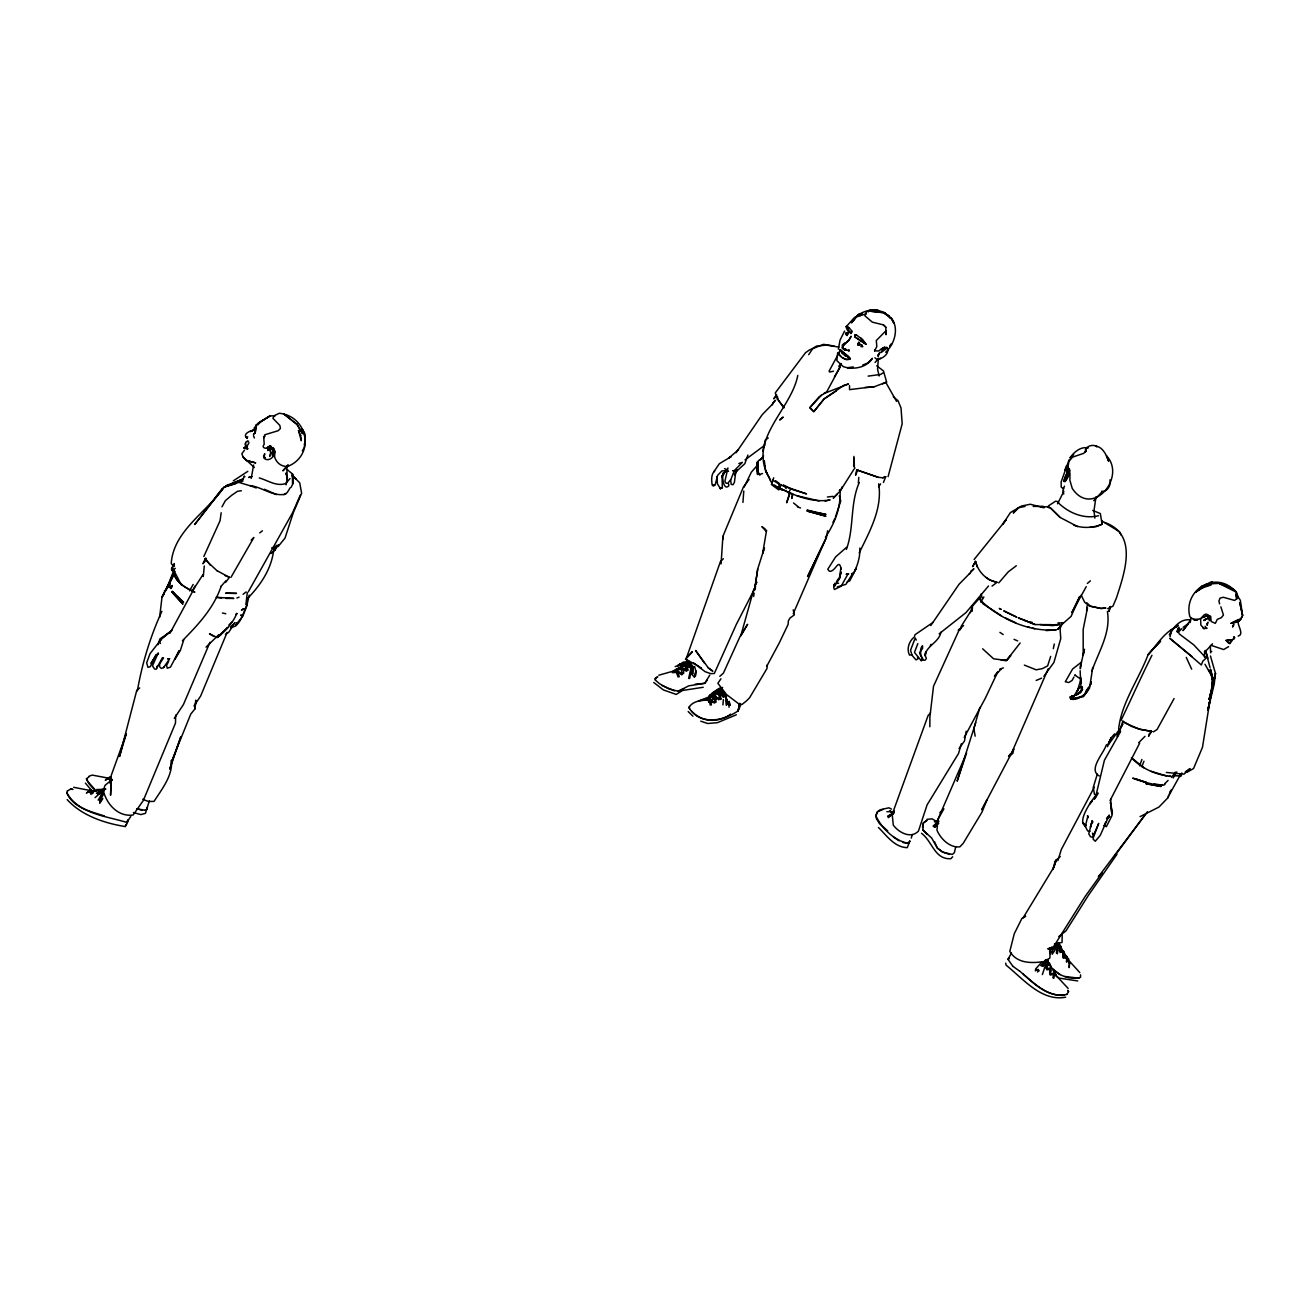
<?xml version="1.0" encoding="UTF-8"?>
<svg xmlns="http://www.w3.org/2000/svg" width="1308" height="1308" viewBox="0 0 1308 1308"><rect width="100%" height="100%" fill="white"/><g stroke="black" fill="none" stroke-linecap="round" stroke-linejoin="round"><path stroke-width="1.5" d="M930.462 712.86L928.091 715.574L894.181 808.785L892.269 815.064L893.299 825.152C898.727 832.46 910.711 839.18 918.429 831.136L927.094 804.894L958.584 753.392L961.282 743.86M1118.651 728.801C1121.577 702.363 1138.859 679.277 1148.097 654.654C1156.926 644.942 1164.529 631.862 1176.889 626.548M757.185 462.018L757.594 471.518L759.866 475.245M929.857 726.758L929.89 717.111L933.503 686.308L959.729 628.69M1102.055 521.074L1102.055 524.214C1093.455 528.023 1082.779 528.497 1073.884 525.227M1210.521 669.434L1213.742 681.762L1209.148 699.388C1211.306 689.872 1215.05 678.558 1208.559 669.794M1092.736 510.431L1100.355 513.57L1102.072 524.23L1096.251 526.634L1090.381 526.944M1204.521 656.976L1204.586 651.057M111.164 780.892L110.575 795.215L111.213 775.497L126.32 733.641L119.551 756.482L136.817 690.183L139.727 687.943M1212.156 685.474L1212.205 682.269M972.22 611.228L972.367 606.16L980.215 597.445L980.444 600.258C1000.031 618.946 1028.726 632.156 1056.308 629.818L1046.236 630.603M1062.21 933.421L1062.047 942.447L1054.395 944.049M766.602 530.149L762.662 553.366L764.493 548.101M175.681 715.067L175.501 723.062L143.291 800.545L133.154 814.998C118.096 817.173 106.471 804.077 103.299 790.473L105 785.405L111.785 779.781L110.215 783.427L111.638 779.045M203.28 576.55L204.293 565.988M975.719 722.588L957.129 781.187L966.596 753.016L937.836 819.642L936.969 830.204C940.566 838.804 949.951 848.14 959.909 846.816L963.228 843.3L982.128 811.892L986.739 800.283L981.768 809.816L1013.831 748.863L1012.833 753.457L1008.566 756.498L1010.675 753.441M757.773 465.223L757.561 474.526L756.547 467.79L757.446 462.133M1051.518 947.237L1050.128 948.856L1049.899 957.996L1044.945 961.396C1032.404 963.391 1017.264 963.98 1009.792 951.406L1014.272 933.749L1021.859 918.527L1025.668 916.172L1023.134 917.807L1053.921 867.09L1056.341 859.879L1060.248 856.577M972.269 609.528L972.367 606.16M836.433 581.782L838.166 578.97M1054.935 973.021L1053.757 978.368L1052.891 977.746L1053.986 972.776M1051.812 951.881L1051.779 952.698L1053.529 948.316M1080.146 670.726L1081.013 688.237L1082.468 689.48L1080.065 692.406C1058.597 702.772 1087.798 699.273 1088.142 688.155M917.824 643.618L914.455 652.447L921.143 660.54L922.908 659.559L921.682 657.041M170.024 582.943L170.089 586.622M247.179 441.041L248.569 441.336L245.822 442.104L245.266 444.834L247.653 448.808L246.672 446.796L247.653 448.808L244.007 447.892L246.035 446.486M245.332 443.445L246.525 447.271L248.994 442.725M1065.955 476.537L1067.622 473.169C1065.252 474.117 1062.309 485.039 1065.66 480.298L1067.05 478.221M1063.96 481.557L1064.042 479.922M1090.692 684.411L1090.823 681.811L1090.692 684.411L1086.196 690.967M722.703 539.566L722.915 536.345L743.418 487.001L749.092 479.464M287.237 479.12L286.844 466.776M721.068 563.928L722.915 536.345M878.387 358.163L877.57 369.232L879.14 375.985M742.928 502.419L743.778 491.04M858.359 483.077L858.784 477.371M1067.59 469.261L1068.93 461.462L1072.527 457.13L1083.727 453.336L1086.31 450.639L1085.395 452.061C1084.626 446.142 1093.047 443.706 1097.15 446.666L1095.564 446.175C1102.66 446.6 1106.552 455.266 1108.612 461.184L1106.454 455.789C1126.793 476.864 1092.343 518.54 1072.266 488.473L1069.879 480.265L1069.977 473.888L1068.293 467.381M149.374 800.774L145.45 813.347L140.872 814.606L133.4 812.53M1209.835 618.978L1209.377 620.744L1210.194 617.654L1207.17 614.351L1204.423 614.613L1200.613 618.537L1200.842 625.028L1203.965 628.559L1207.055 628.151M1086.621 610.689L1087.013 605.833M195.759 700.156L194.843 709.05L190.772 714.07L173.196 757.463L169.746 769.186L180.717 737.025M722.915 704.898L723.373 699.551M1073.721 696.461L1079.623 686.765M727.951 467.953L724.91 481.246L726.005 483.192L727.657 483.404L730.763 479.693L734.475 470.422L742.388 462.378L738.824 463.522M757.365 467.675L758.427 460.661L762.695 457.882M1210.636 652.856L1210.325 645.989M169.484 659.069L167.588 658.807L169.615 658.741L163.631 667.571L161.325 668.421L159.527 666.639L159.723 663.777L163.598 657.81M304.47 444.884L304.993 440.322L304.339 447.516L302.361 450.769M159.625 617.311L162.012 597.102L173.931 574.637M245.855 604.705L247.294 592.769M1092.703 667.538L1089.564 688.139L1083.465 696.657L1070.696 698.766L1070.189 696.935L1074.473 695.496M194.843 709.05L196.053 700.941M762.809 451.244L765.311 440.011L768.221 437.967M692.373 670.775L691.899 674.339L694.417 677.315L695.84 671.102L694.613 666.491M747.914 455.053L744.824 463.702L736.633 471.223L732.823 470.766M221.166 512.752L220.071 520.698L203.819 556.505M1095.99 496.778L1093.962 510.905L1094.878 518.115M757.61 465.975L758.084 462.558M693.027 673.833L693.322 667.685L691.85 664.954L688.531 663.745M753.653 596.497L754.144 593.113M1190.247 622.494L1190.82 618.455M754.536 590.431L757.692 569.094L764.362 547.905M754.667 589.548L757.692 569.094M1070.058 470.095L1068.047 477.142L1065.088 481.638L1065.317 479.578M692.226 667.914L690.215 664.971L691.899 667.587L689.659 678.46L688.662 678.378L690.984 667.881M1056.374 953.058L1057.338 946.73L1058.908 944.719M708.593 697.475L710.375 697.507L711.372 704.914L710.179 704.947L708.707 697.099L709.917 697.802L708.593 697.475L722.588 687.485M1035.364 970.928L1035.674 968.917L1041.887 961.969M1060.968 950.18L1061.883 949.543L1064.156 952.469L1063.126 956.835L1062.537 950.507L1063.191 951.259L1061.671 950.965M1234.736 637.715L1233.771 636.718C1237.891 641.165 1219.416 640.626 1229.798 640.201M286.092 484.81L287.417 477.191M753.997 588.665L740.688 636.178M858.669 344.707L858.686 343.154L858.702 344.707M966.203 731.188L964.503 740.966L959.058 748.568M827.621 530.786L826.362 537.882L807.576 576.583L826.133 537.85L793.253 613.681M1049.572 951.897L1050.128 948.856M1036.655 969.98L1036.754 969.244M251.201 478.434L253.654 464.994M137.373 690.837C142.082 663.565 150.387 636.293 161.881 611.327M922.5 827.424L923.35 822.994L926.816 820.492L923.35 822.994L922.908 830.04L931.639 837.97L937.345 848.091L942.627 852.113L952.388 854.451L954.399 852.571L955.641 847.143M67.362 790.98L66.937 793.106C78.627 813.707 106.422 816.208 126.876 822.405L127.743 819.903M792.55 494.669L791.831 498.446L792.599 494.751M849.088 349.726L848.254 350.348L849.284 350.985L842.548 348.402L842.27 344.985L844.428 343.268M1140.069 816.633L1158.986 807.036L1168.126 797.553L1168.534 795.493M255.943 424.953L255.191 433.21L254.406 427.847L255.779 426.719L254.373 427.814L255.142 433.144L256.646 424.299M1087.504 607.713L1083.171 629.442L1083.204 655.144L1084.463 649.275L1080.473 666.328M1095.368 797.913L1104.41 760.226L1120.613 731.466M837.692 352.637L836.809 360.616L843.251 366.616C853.421 370.066 866.452 367.826 872.452 358.294L867.825 362.97L862.691 365.112M1053.316 648.654L1054.313 643.994M1047.021 959.892L1046.923 959.516M708.969 697.736L712.337 695.676L705.601 700.074L698.439 700.974L712.337 695.676C705.47 701.922 694.058 698.783 688.842 707.546C700.074 725.826 722.964 721.133 738.055 710.914L739.674 703.541M878.306 477.338L856.707 469.883L855.53 475.245L857.754 469.981M1049.833 951.456L1050.618 947.973M1110.132 606.634L1109.02 611.408L1110.312 606.536M738.055 710.914L739.837 703.361M1067.819 473.12L1067.655 474.902M1170.431 791.062L1168.126 797.553M273.797 549.229C271.704 568.882 260.488 585.265 247.032 599.031M690.362 673.767L691.981 667.407L690.264 665.363M163.631 667.571L163.892 666.573M253.785 434.321L253.67 433.553M851.557 322.863L855.056 318.236L852.718 321M888.099 476.619L902.177 423.825L901.032 407.998L897.958 400.64L893.299 396.815M960.252 629.867L961.2 626.319L970.601 611.506M720.087 690.461L718.223 690.134L712.386 693.224L718.517 689.185L720.757 689.659L722.539 692.799M877.881 355.187L878.093 356.332L879.859 352.343L877.848 355.563M938.13 821.898L936.495 822.552L937.983 821.179M174.029 573.198L174.651 570.926L174.013 573.215M171.43 569.193L171.888 567.558M979.872 707.415L973.855 728.589L975.163 736.175M1067.606 474.82L1068.374 472.155M859.258 482.521C849.857 503.923 854.304 527.86 846.39 549.393M1107.385 817.353L1109.887 816.568L1106.584 818.775L1109.331 815.08L1100.208 835.452L1095.237 841.257L1093.096 839.131L1093.341 837.529L1098.704 823.402L1093.341 835.649L1092.294 837.12L1090.512 836.793L1088.763 833.834L1092.278 820.639L1090.381 827.212L1092.327 821.375L1092.85 822.192L1092.164 821.408M1242.126 616.608L1240.736 619.06L1242.6 615.561L1239.804 602.677L1242.6 615.561L1240.327 600.258L1237.384 595.892M158.137 644.681L159.805 639.04L169.533 632.336L161.669 638.729L150.028 653.673L146.643 662.862L147.968 667.342L150.257 666.704L155.865 655.194M263.922 456.394L264.723 453.712L263.873 457.964C268.32 462.983 276.102 456.018 274.533 450.312L273.323 447.81M1050.667 656.42L1047.643 665.87L1042.345 668.633L1036.181 669.827L1024.36 665.102M171.642 570.452L173.326 564.876M911.251 838.068L912.314 834.602M1051.289 970.683L1050.062 973.61C1048.182 971.779 1052.499 967.609 1049.833 964.977L1049.081 965.402L1049.392 963.571L1049.588 964.666L1048.035 963.849L1043.751 964.715L1043.424 963.653L1049.31 962.982L1051.55 967.92M789.509 493.459L786.664 502.779L789.983 493.427M1097.314 774.156L1093.21 787.498L1094.502 794.414M1114.547 733.902L1111.146 737.892L1107.484 746.623M1057.878 860.664L1061.328 849.464L1094.355 787.105M1111.146 737.892L1108.416 743.631L1111.13 737.925M1069.061 459.827L1061.131 481.965L1061.213 487.132L1063.551 488.734M1068.015 470.684L1065.562 478.45L1066.707 478.238M914.308 636.963L915.028 634.707L933.34 622.167M1149.585 733.118L1148.555 736.29L1151.629 731.466L1150.778 730.649M1068.211 475.36L1069.241 472.188M1120.972 720.528C1131.306 698.946 1141.328 676.367 1151.956 655.275M1067.475 467.724L1068.145 471.779M111.621 779.225L112.177 780.304M1171.052 790.048L1169.695 794.087L1179.914 775.66M838.379 349.171L840.047 340.113L844.592 331.087M1064.45 486.151L1062.864 490.745L1063.764 494.015M1082.092 687.338L1080.604 691.703L1076.255 695.071L1081.078 691.278L1075.797 695.055M773.731 477.796L771.409 484.5L778.522 489.764M276.004 546.548L274.68 550.341L278.506 544.782M242.748 480.118L244.204 475.998L244.923 476.799M180.766 737.025L171.446 763.038L171.381 760.242M1139.579 765.834L1141.9 759.474M779.159 489.699L781.023 484.663M843.889 345.198L844.363 343.89M173.948 569.928L166.149 590.399M1091.788 671.38C1098.426 651.793 1111.081 632.99 1107.385 611.392M98.165 800.153L103.921 790.457M1066.56 465.599L1064.81 470.144M103.577 793.809L99.8 801.869L100.52 801.363M93.195 792.877L91.985 793.482L94.062 791.029M1141.851 766.701L1143.96 761.207M835.403 517.2L840.75 500.899L839.278 495.846M1057.338 953.81L1058.957 943.33M257.823 424.659L260.521 421.961M168.716 661.047L166.508 665.641L167.326 668.241L170.449 667.145L179.229 650.632L174.831 659.346L180.373 650.419L183.741 639.874M276.609 545.387L274.68 550.341L277.1 545.387M1117.359 734.573L1117.359 736.715L1117.98 732.905L1120.089 731.515L1119.092 732.055M883.44 482.472L885.729 476.668L882.786 477.78L878.289 477.322L856.74 469.899M909.828 841.158L907.245 847.666C894.378 847.273 886.71 835.599 878.436 827.474M1066.87 476.553L1065.186 480.559L1067.737 468.902M257.79 424.708L259.311 422.598M1104.77 824.4L1105.685 822.078M797.782 375.429C791.438 408.766 750.105 437.297 767.077 473.529M740.769 704.865L738.039 710.947M840.864 490.059L842.189 486.821M723.079 472.956C721.771 476.782 723.586 491.236 728.801 485.873L728.687 484.025M227.134 632.353L200.631 696.069L193.96 706.009M839.425 367.221L840.979 363.526M1170.578 633.219C1174.044 626.287 1180.879 619.011 1189.332 619.779M1042.345 974.591L1046.792 961.151L1045.484 959.647M892.269 815.064L894.051 810.862M1048.313 668.584L1012.163 751.708M173.277 574.212L162.012 597.102L164.089 594.094M103.005 793.956L99.506 799.989M300.349 495.013L292.73 512.458L248.275 591.903M1176.889 631.65L1178.851 627.121L1177.527 630.309L1179.391 634.037L1193.763 644.86L1206.123 658.087L1202.804 661.21L1201.333 664.987L1192.242 657.123M290.196 487.737L287.22 492.56L283.967 494.702M771.965 405.071L773.355 402.553M1060.134 628.314L1062.619 622.624M729.014 707.252L729.275 701.546M1079.803 596.595L1071.121 616.346L1060.036 626.156M209.999 642.244L183.414 704.571L174.291 718.419M221.232 586C213.956 607.844 198.276 624.652 182.433 640.675M788.528 493.427L790.67 488.718M217.063 570.762L206.173 560.625L205.34 558.451L206.402 558.5L205.34 558.532L202.953 563.732L205.143 561.263M938.31 821.686L937.002 824.531L938.833 821.097M834.635 518.884L832.983 522.35M1096.447 794.561L1094.322 799.155C1109.331 778.047 1074.375 817.974 1084.594 825.479L1086.294 825.217M838.902 353.34L840.145 349.645L844.085 353.144C857.1 361.155 843.807 361.744 838.968 354.419L840.128 349.612L850.347 358.735L846.194 359.569L842.663 357.787M1110.051 800.545L1139.677 743.14M1043.179 966.481L1045.092 961.02M1120.089 729.733L1122.656 724.24M859.176 553.022C869.624 531.391 882.589 508.779 878.698 483.813M969.228 574.032L973.871 568.833M1079.541 596.562L1071.824 612.635L1086.261 586.638M101.092 795.755L104.084 790.032L99.245 794.185M744.056 487.23L751.348 472.155L757.446 465.174M171.61 578.741L169.255 583.548L169.092 587.406L169.255 583.548L173.408 575.324M102.841 798.599L99.702 803.374M755.681 586.752L736.339 624.357L714.332 673.473L710.685 673.669L705.159 671.691L699.518 667.44M940.942 632.222C939.013 642.49 926.08 645.939 925.018 655.619L925.819 651.597L925.345 655.995L926.391 658.398C923.088 665.723 917.66 650.092 922.516 645.76L922.598 647.493M1079.558 686.978L1077.154 691.736L1080.67 679.996L1080.931 682.514L1080.506 677.609L1081.144 679.424L1074.718 674.961L1075.454 675.32M709.737 675.19L704.734 683.299L688.76 685.833L678.198 691.229L668.699 688.858L659.379 683.626L655.357 680.078L655.308 678.427L657.81 676.726L655.292 678.411L655.373 680.046M1057.518 503.793L1063.878 491.334M834.422 376.917L840.325 366.583L826.787 391.746L818.955 396.978L809.848 407.638L813.87 411.611L824.073 398.94L836.368 390.847M842.663 347.568L843.333 346.277M291.03 487.41L292.747 484.107L292.502 473.986L287.319 469.703M964.225 737.467L985.464 697.949L997.791 671.822L994.44 676.105M1087.128 689.741L1084.087 694.957M67.182 799.613C81.521 815.554 104.64 823.288 125.225 826.542L126.598 824.04M125.225 826.542L127.922 821.62M1174.077 698.554L1157.09 729.504L1153.394 731.859M221.984 506.801L225.368 500.67L231.663 495.307L237.533 491.285L241.391 490.762M992.02 586.115L997.039 582.322C986.428 580.523 978.041 571.58 975.49 561.345L972.58 566.642L975.555 561.802M130.784 816.372L126.876 822.405M1073.982 677.004L1072.07 680.454L1068.783 682.514L1065.301 681.795L1072.576 669.026L1081.536 662.061M1181.059 773.535L1179.652 776.069L1180.503 776.543L1181.549 775.186L1179.652 776.069L1181.909 772.995M689.414 706.533L689.496 708.887M937.836 819.642L943.902 808.851L939.847 812.66M1233.657 624.537L1232.577 626.81L1233.526 625.714M1046.89 960.612L1041.855 966.171M683.577 663.091C671.625 667.865 686.487 659.821 691.213 663.974L689.071 663.712M1231.662 639.645L1229.684 643.585L1226.332 640.675L1230.893 640.413M189.546 590.84L193.159 584.48M853.437 573.329C857.607 566.004 860.304 556.194 859.846 548.068M230.944 577.4L253.866 537.49L251.234 540.122M1102.333 872.616L1085.329 896.209L1053.529 946.796L1047.806 949.003L1050.275 947.826M741.685 634.478L747.604 624.308L740.132 636.326L723.389 673.179L719.809 676.301M825.413 537.245C834.717 523.413 841.24 506.997 839.981 490.075M192.014 591.298L195.186 585.902M169.942 633.285L195.235 586.622L202.903 574.702M755.059 585.543L756.956 582.338M980.804 602.154L983.878 596.939M1122.82 721.166L1120.793 727.297L1122.804 724.011M1173.211 777.917L1176.775 771.916M736.028 452.83L762.188 414.701L773.044 403.6M930.282 645.694L931.083 644.337M1020.142 642.996L1006.441 660.475L993.606 658.807L982.635 648.801M1122.82 721.117L1131.469 726.398L1139.415 729.177L1151.629 731.466L1150.729 730.681M1169.287 634.805L1171.379 631.306L1170.006 636.947M868.201 311.893L869.003 310.568L872.322 309.783L877.325 310.012L885.156 312.857M837.709 355.253L829.092 371.129L829.632 371.995L833.507 371.227M1211.993 679.62L1211.748 676.04L1204.995 664.301M1231.22 641.868L1231.907 640.756M225.941 580.736L220.676 586.818M839.278 492.429L854.108 469.016M866.256 313.806L854.582 317.419L846.276 326.64L850.903 333.54L851.704 330.908C841.911 318.694 847.715 335.584 851.917 332.265L851.704 330.924M878.584 487.05L880.595 483.895M1059.039 945.177L1058.662 943.738L1059.267 944.719M1233.722 624.554L1232.757 626.777M156.061 654.916L151.009 663.385L157.434 653.722L158.431 654.147L158.235 652.921L152.464 665.886L154.573 668.977L156.126 669.271L157.238 667.963L157.189 666.181L157.156 667.342L162.503 657.597M930.756 625.567L959.026 584.284L969.719 573.411M232.922 625.927L228.687 632.336L225.385 634.364M808.687 354.697L812.987 348.173L816.535 346.097L826.313 345.099L838.804 347.078M1082.517 689.594L1080.277 692.897L1075.568 695.137M720.953 678.787L717.863 683.283L726.529 694.548L738.856 703.9L742.061 704.44L746.361 700.99L749.598 697.769L767.011 668.47L767.126 665.069L766.701 666.344L779.388 642.702L788.135 624.374L788.332 620.94L789.95 618.095L794.348 614.874L793.204 609.855M776.576 394.754L773.747 398.826L775.742 396.586M845.655 348.631L844.33 349.694L842.205 347.601L844.69 349.808M1171.576 777.426L1175.271 772.08M972.335 605.833L970.422 612.684M854.794 570.435L856.429 568.097L849.759 580.883L847.192 581.864M1116.95 854.32L1088.272 895.522L1065.971 930.904L1058.695 936.61M96.138 790.98L86.737 780.222L86.475 778.718L88.96 776.903M230.6 627.644L234.851 622.821L230.6 627.644C241.228 626.287 242.716 612.226 247.245 604.721L247.326 599.293M1190.623 619.959L1182.955 630.62L1188.629 623.376L1183.151 627.3M974.1 559.53L1006.244 519.652L1002.631 524.443L1010.43 512.54L1021.613 506L1030.279 504.25L1044.078 507.831M1043.882 676.318L1053.937 662.404L1060.739 638.631L1059.97 627.088M1108.612 744.399L1119.239 729.668M1054.297 948.758C1055.392 945.815 1059.872 941.384 1060.739 946.927L1057.06 947.728M1144.696 815.244L1098.377 876.834L1099.521 875.395M1058.107 945.243L1052.237 954.251M1209.181 699.339L1213.726 681.779L1210.456 669.271M1113.484 857.558L1147.427 811.745M913.409 637.715C908.782 641.983 906.526 649.406 909.534 655.144L911.758 654.654M244.514 450.148L241.849 453.729L243.059 456.999L254.341 467.512M225.565 582.436L229.44 577.335L225.107 575.634M222.066 488.816L194.679 524.541L224.093 487.083L242.945 481.082M1144.958 736.355L1138.712 742.731M774.99 400.444L772.701 403.404L775.464 400.411M1177.363 631.699L1179.669 628.772M707.121 680.291L704.718 683.332L695.235 684.215M837.333 494.113L833.261 498.168L838.608 492.544M885.663 352.244C896.438 342.614 900.901 321.081 885.254 314.084L888.001 315.424L884.273 312.645L870.638 311.239L883.341 312.743L885.827 314.296M173.326 566.282L171.234 563.454C173.343 530.901 206.958 512.082 224.093 487.099L235.636 483.666M1011.427 953.058L1007.977 959.353L1012.964 966.399M214.97 498.086L223.063 488.178M988.521 585.984L965.958 612.618L939.177 633.808M875.101 362.479L877.652 359.373M994.816 675.876L1001.307 668.862M287.842 464.961L282.904 470.831L288.349 465.19M760.128 460.04L763.627 455.903M290.016 478.532L285.847 483.469C276.56 486.87 267.895 480.347 259.262 477.943M275.138 549.834L271.034 553.562M246.133 591.935L243.124 594.273M1092.294 800.97L1089.597 803.995L1092.442 800.774M952.682 856.756L950.9 858.702C934.517 859.781 932.31 841.142 921.502 833.294M102.073 789.476L101.092 789.64L101.534 791.585C101.419 786.631 100.83 795.346 103.169 793.515C101.795 786.876 101.517 791.422 97.152 790.065M1205.649 651.221L1212.5 643.798M1045.403 960.677L1040.759 965.647M1093.733 500.702L1101.581 492.331M938.506 821.8L937.607 822.274L938.228 821.211M853.699 319.593C859.013 312.138 868.561 309.538 877.325 310.012L869.003 310.568L866.452 311.794L864.915 315.817L872.338 322.16L883.374 324.858L885.843 327.229L885.957 334.701L886.072 330.662L876.295 340.521L876.818 346.522L874.676 350.74L878.469 351.018L884.715 347.061M108.956 777.769L110.068 780.827L111.278 780.467L110.69 777.41C109.136 776.412 107.191 779.454 109.643 778.701M1228.604 646.643L1223.65 649.553L1210.93 645.269M1164.839 783.688L1168.077 780.402M268.843 448.431L267.878 450.541L268.647 447.647L271.541 446.862M935.89 825.773L937.019 824.645L934.73 826.035C932.849 829.109 938.245 824.743 934.337 826.983L938.719 823.337M253.801 433.766L253.441 434.714M998.723 582.91L1008.288 571.841L1016.316 565.759M1177.952 632.483L1181.843 628.608M67.329 791.013L70.599 789.084L72.725 789.345M206.026 647.149L218.877 634.642M228.884 624.913L231.745 622.134M236.339 624.112L242.765 616.313L246.542 606.667L249.174 595.156M1013.487 512.671L1018.638 507.668L1025.063 506.441M1066.87 994.407L1068.554 991.628L1067.769 990.287L1068.571 991.595M880.856 349.367L883.57 347.601M838.755 366.289L841.371 363.804M172.509 570.86L175.288 568.293M98.002 792.468L102.253 789.116L105.588 789.345M846.505 547.349L835.616 556.914L827.768 569.258L829.468 571.334C835.763 571.858 838.82 557.126 841.224 569.34L840.864 568.048L839.262 579.003L841.044 572.217L839.262 579.003L833.687 587.357L834.439 589.483L841.191 586.197L848.107 573.771L846.374 574.212L848.745 573.983L846.325 574.212M723.389 558.761L720.479 561.443L686.34 658.316L692.324 651.711L685.49 659.101L695.169 664.366M89.712 789.689L89.843 790.621M278.113 546.581L285.013 538.095L293.352 512.572L301.625 493.296L299.728 482.865L292.534 475.425M104.084 789.656L95.059 797.635M963.587 625.518L958.241 630.26L961.445 628.004M1229.7 643.52L1230.517 642.8M859.945 315.735L862.283 313.724M1087.34 583.482L1090.398 580.834M936.577 822.994L933.127 826.198L936.92 823.729M738.48 449.707L728.834 458.029L731.058 456.688L719.351 463.686L713.857 471.812L714.675 470.962C710.898 474.215 711.519 480.592 712.19 485.055L713.808 485.628L715.263 484.516L717.601 475.393L721.885 470.896L724.583 470.798M846.276 326.64L848.974 327.867M888.23 817.663L892.694 814.197M172.051 630.113L161.669 638.729L159.69 641.95L160.426 643.503M102.564 789.738L97.61 793.449M679.555 665.004L680.798 664.219M247.833 471.321L233.314 480.854M259.72 532.896L262.401 530.803M678.607 669.075L688.106 661.668M970.765 571.22L973.643 569.013M892.448 813.756L889.048 816.421L889.914 816.241M1052.221 952.469L1053.349 951.635M821.473 395.114L809.832 407.704L813.805 411.66L824.089 398.924L844.036 385.239L848.5 383.996L823.778 393.577M679.13 665.02L680.242 664.186M745.004 459.909L765.049 445.014M1240.393 618.831L1231.041 623.295L1238.3 621.709L1240.573 619.305L1238.3 621.709L1231.106 623.311L1237.793 620.041M678.672 669.206L685.098 664.529L672.426 671.364L658.807 675.206M243.958 447.941L245.43 446.911M1072.462 695.676C1065.824 701.251 1078.413 699.698 1080.768 696.673M1185.195 772.031L1190.051 768.581L1184.018 774.173L1166.327 772.439M209.542 633.857L217.014 637.519L220.774 634.936M683.61 688.776L678.198 691.229M1232.349 639.792L1234.425 638.32M889.505 815.227L887.658 816.454L894.247 812.121M1171.003 630.194L1178.394 625.273M1048.329 505.967L1055.589 501.193L1058.319 501.7L1058.793 503.237C1069.11 513.177 1084.201 519.309 1098.524 515.761M882.949 372.927L880.644 374.448L868.12 376.115M675.157 666.688L682.482 663.467L688.204 663.221M1037.375 971.958L1039.222 970.749M712.386 693.224L709.083 695.823L718.206 689.806L720.888 691.049M258.771 423.171L269.971 415.96L275.383 415.731M1037.26 970.258L1038.552 969.441M714.659 692.292L716.947 690.886M258.003 423.203L269.971 415.96L260.178 421.863M1060.069 974.689L1052.482 968.787C1059.251 975.866 1071.138 980.313 1080.539 977.338L1080.572 974.836M1057.681 943.46C1060.15 943.084 1047.904 948.725 1050.569 954.023M1187.075 772.227L1193.534 768.532L1202.477 747.326L1210.407 697.753L1207.954 710.031L1214.216 684.133L1215.475 673.457L1210.456 655.978M1056.929 946.845L1060.608 946.076L1061.834 949.068L1061.18 949.706L1060.428 946.256L1060.951 949.739M142.409 810.322L136.686 808.736L145.057 810.306L146.856 809.374L146.807 807.543M890.143 815.064L894.231 812.889M145.057 810.306L146.856 809.358M91.527 790.179L86.41 793.024L91.07 789.656M851.622 573.754L852.963 573.117L845.933 584.333L837.284 586.883M712.124 693.42L717.749 690.738L720.659 692.292M164.367 590.905L165.298 590.464M253.67 430.005L250.368 431.558L253.441 430.234C250.384 430.577 242.013 434.174 246.885 438.049M1107.713 608.629L1112.912 606.209L1116.411 598.018C1124.242 573.558 1138.761 534.253 1104.606 522.464M1107.516 744.448L1106.257 745.02C1103.805 753.277 1087.782 769.66 1099.227 775.922M730.649 714.119C718.713 723.21 701.644 722.359 691.491 711.012M873.973 386.825L864.801 387.593L873.989 386.857L885.81 382.394L896.585 401.425M1151.661 731.385L1139.448 729.177L1123.899 722.474M1073.705 454.628L1069.911 457.931C1074.064 452.077 1080.572 446.273 1088.305 447.908M231.957 626.663L232.938 626.221M882.557 383.833L885.778 382.394M682.58 663.745L677.691 665.919L681.909 664.153L689.692 664.84M1065.644 997.203C1041.642 1001.879 1022.758 978.482 1006.065 965.14L1005.721 963.146M1036.198 680.438L1041.642 678.149M736.355 714.789L717.389 722.686L707.595 723.504L700.761 721.166M1066.887 994.374C1047.953 998.952 1032.928 982.046 1019.75 971.174M882.786 477.812L885.729 476.668M89.14 776.135L92.263 775.104L110.052 778.44M236.879 597.985L239.07 597.167M285.749 494.064C273.323 497.204 262.123 486.919 249.942 485.579L256.221 487.966M999.59 669.206L1003.4 667.898M759.948 474.379L762.515 473.529M1200.711 618.7L1194.22 619.91L1189.937 616.885C1182.514 589.973 1216.587 569.242 1235.651 591.821L1219.007 583.499C1225.727 585.919 1239.412 588.42 1237.45 598.214L1234.605 600.437L1223.34 597.265L1220.037 598.116L1218.925 600.993L1219.628 603.92M104.542 789.198L105.703 788.855M1164.97 784.211C1161.7 790.163 1108.023 769.578 1146.397 782.38M247.114 448.677L244.367 448.268M1090.038 831.299L1087.635 830.907L1085.28 826.427L1087.831 816.274L1088.37 817.614L1087.422 815.8L1088.125 816.699M846.44 334.227C848.516 335.764 846.587 331.235 846.407 334.227M217.079 637.47C225.368 631.421 232.922 622.984 236.83 613.403M825.184 501.16L830.106 499.869C813.151 503.171 795.493 495.846 780.304 488.456L793.073 494.375M846.995 335.469L848.091 333.197L846.031 332.984L846.995 335.486L848.091 333.197M858.8 342.336L857.688 344.609L859.928 344.805L858.767 342.32L857.705 344.625M1209.524 582.747L1212.467 582.027L1209.638 582.6M678.1 665.085L680.242 664.677M1238.136 636.113C1243.957 634.756 1238.513 626.597 1238.218 623.197M1071.644 696.118L1074.555 695.496M862.74 346.718L860.893 346.571M1173.014 776.282L1176.513 775.628M1056.259 975.212L1055.654 974.198M1177.151 775.971L1181.206 775.235M1160.605 784.964L1162.452 784.636M93.031 791.144L104.166 789.411M703.23 687.272L682.596 690.461L676.187 694.434L663.418 689.937L653.755 682.498M1210.619 651.597L1211.764 651.433M96.661 789.558L100.438 789.411L101.01 790.539M853.257 366.91L847.453 367.728L852.097 367.859M883.08 809.39L877.39 811.843L875.886 815.849L876.425 818.579L879.434 823.599L887.707 830.874M1077.678 980.918L1058.842 978.09L1055.67 975.719M864.343 387.789L849.562 389.637L849.513 385.664M827.392 497.007L833.049 496.353M856.25 334.799L855.007 334.93L854.958 336.99L865.978 344.249L862.74 339.769L856.25 334.799L855.007 334.897L854.991 336.99L866.01 344.266L860.664 337.856M1054.297 973.103L1049.735 973.953L1050.308 975.065L1052.499 974.542M683.005 663.467L691.196 665.118L693.453 666.933M1079.067 978.188L1064.745 976.471M926.98 819.298L932.195 818.89L938.032 822.34M110.264 777.606L107.158 778.276L105.31 780.255L109.431 777.949M838.608 583.204L834.815 583.466L834.569 586.229M1050.831 967.936L1046.351 968.688L1046.907 969.817L1050.962 969.195M937.476 821.457L934.452 821.718L937.476 820.884M108.94 777.475L110.69 777.41M1169.238 776.38L1171.036 776.314C1156.403 775.088 1141.557 768.679 1131.502 757.79M96.808 791.226L88.78 791.487L92.541 791.781M1057.91 622.951L1061.704 622.87M886.84 811.712L892.399 811.598M240.607 615.365L242.209 615.349L240.672 615.3M922.647 648.261L919.524 652.872L920.979 656.42M1033.206 506.409L1043.375 506.359M1064.499 995.339C1047.839 996.402 1034.841 984.515 1023.33 974.231M1023.821 620.156L1035.119 624.57L1051.256 624.668M727.51 471.158L725.253 471.109L722.049 476.079L721.82 477.24L725.875 470.422L722.049 476.079L722.343 487.557L720.365 488.62L717.389 483.731L717.095 476.684M1158.774 784.849L1160.948 784.898M1101.598 491.285C1107.402 492.315 1111.293 484.761 1109.952 479.873M1161.112 784.996L1154.081 783.852M1040.906 506.654L1048.885 506.899M225.826 598.41L233.854 598.41L216.212 597.298L221.592 598.018M884.159 347.487L887.38 347.683M1227.378 640.25L1228.833 640.348M719.138 691.736L718.19 690.722L720.267 693.126L720.741 699.339L719.662 699.322L718.223 691.065L719.187 691.18M1044.225 625.289L1059.856 624.439L1052.662 625.616L1040.203 624.57M861.759 345.753L861.907 344.74M70.567 789.1L72.692 789.394M733.052 470.618L735.979 471.027L737.401 469.817L734.458 474.869L735.685 472.515L734.409 482.374L733.052 484.679L731.188 484.385L730.583 479.774M834.046 345.999L823.566 344.347L809.456 349.923L805.45 352.784L775.301 392.858L777.426 399.61M1027.663 626.957L1029.658 627.3M816.421 512.671L825.986 514.42L807.069 510.153L816.601 512.752M90.154 790.506L73.673 787.302M685.605 659.15L688.776 661.129M1030.164 621.97L1032.143 622.346M229.44 577.335L217.046 570.713M819.151 500.899L797.03 495.781M1090.381 606.225L1101.009 608.465L1105.685 608.073L1101.009 608.465L1090.431 606.225L1086.801 602.792M222.409 613.011L225.777 613.73M1166.671 776.02L1151.236 771.311M949.412 854.418L942.643 852.048L937.345 848.091L934.435 841.698M246.394 460.449L255.551 462.852L246.394 460.449L243.059 456.999M902.994 842.532L908.504 843.382L909.828 841.077L908.553 843.317C894.688 841.126 881.608 828.177 875.886 815.849L877.374 811.892L880.022 809.816L888.884 807.804L891.484 809.096M1205.682 614.319L1210.652 616.248L1211.192 621.513L1215.328 623.36L1217.29 619.354L1221.296 617.719L1223.454 615.071L1220.855 606.798M239.478 482.57L249.615 485.644M997.088 582.354L989.715 579.984L986.052 577.433M1205.682 628.216L1206.483 628.478L1205.126 626.287M1032.47 628.02L1034.742 628.772M1027.336 621.284L1018.376 617.899L1035.119 624.57M104.297 815.963C90.628 811.418 73.281 807.821 66.953 793.073M724.534 468.689L727.346 469.637M1135.753 778.947L1146.282 782.56M797.373 506.883L800.512 507.978M674.634 690.869L662.24 685.605M1077.629 526.617L1060.069 517.412L1050.34 507.798L1048.297 507.341L1050.34 507.798L1060.069 517.412M142.752 799.237L148.311 801.477L154.033 801.412C161.849 789.1 172.852 775.84 171.462 760.406M858.179 345.23L859.896 344.822L859.405 342.598M1046.989 960.203L1048.525 962.623L1046.645 968.509L1045.877 967.822L1047.348 960.71M276.446 494.587L264.429 489.257M686.913 661.946L689.872 663.221L686.667 661.75L683.283 662.142L679.817 664.677M1014.043 639.334L1017.673 640.936M1069.454 468.738L1067.933 468.558L1066.985 470.03L1067.622 475.245M843.268 348.598L845.606 350.053M1015.711 622.788L1005.623 617.981M194.679 592.066C186.684 588.486 176.94 583.286 174.193 574.392M194.647 592.099C186.635 588.518 177.103 583.254 174.209 574.425M847.649 357.084L850.364 358.768L841.616 352.359L842.712 353.928M847.682 332.575L846.096 332.984L846.423 335.208M722.637 692.929L725.924 696.821L728.654 705.11M1004.004 610.983L1016.627 617.098L1004.004 610.983M844.249 355.302L846.276 356.332M1001.356 615.757L983.076 603.871L980.444 600.258L980.215 597.445M784.767 485.693L791.978 489.339L806.529 493.884L780.909 485.104L772.734 480.249M1059.316 945.259L1058.041 943.084M726.872 470.373L728.491 471.272M889.898 811.042L892.367 812.481M772.979 484.81L781.988 490.091M1102.088 521.058L1119.55 531.767L1121.103 535.103M209.591 633.84L213.972 636.44M844.085 349.367L845.622 350.282M889.881 811.074L892.334 812.53M714.168 692.782L712.484 692.848L719.792 688.008L722.31 690.64M797.945 506.539L793.515 502.991M1144.598 768.286L1131.518 757.757M999.901 632.369L1003.187 634.543M893.446 836.973L899.07 840.799M765.164 528.939L761.91 526.634L766.03 531.228M708.315 667.996L712.827 671.2L708.217 667.734L695.578 650.468L704.603 663.319M1012.981 966.367L1019.733 971.206M1228.833 643.291L1226.005 640.266M775.497 480.674L779.454 483.551L778.473 488.015L774.549 485.104M291.831 475.589L296.033 479.006M876.687 365.815L883.44 370.883L886.71 382.279M247.784 436.839L246.215 437.166L247.245 438.458M927.274 834.488L922.908 830.04M1089.384 606.111L1084.626 602.203L1081.209 595.107M1170.088 638.582L1192.029 656.747L1170.088 638.549M175.893 595.516L183.611 602.367L172.345 591.249L175.648 595.369M1058.859 944.866L1061.148 947.303L1060.036 951.374L1059.333 950.687L1060.902 947.433L1059.218 945.749M688.171 711.552L692.897 716.146M889.293 317.272L886.693 314.705L889.178 315.915L890.192 318.498M883.374 324.858L885.81 327.262M720.986 692.145L722.196 693.371M886.66 347.307L887.969 348.631C888.573 353.928 883.472 358.114 878.682 359.013L880.529 358.376L877.063 359.586L874.954 357.738M861.155 345.001L862.528 346.391M839.017 354.354L840.75 356.152M1068.145 988.423L1056.799 976.275L1047.643 961.331M1079.803 972.58L1069.535 961.266L1059.039 945.782M210.375 565.301L205.34 558.532M93.669 789.035L88.813 783.525L86.492 778.701M844.952 349.808L843.856 348.549L844.363 349.203M85.38 783.149L91.773 790.588M726.79 696.003L723.389 691.85L721.019 691.605L721.248 692.848M685.294 664.905L686.978 670.236L688.155 670.154L686.34 664.431M1065.317 480.477L1065.301 479.529M758.149 472.548L758.787 473.529M783.541 484.761L786.173 488.603M778.571 400.493L784.081 407.802L778.571 400.559L777.181 396.144M690.003 664.66L691.899 667.587M1103.625 825.43L1106.388 826.64L1111.898 815.783L1112.405 812.726L1110.263 802.327M769.545 478.499L765.605 470.913L764.313 460.612M769.987 479.971L771.982 483.192M1047.692 960.595L1047.544 959.516L1048.803 964.552M770.576 480.118L765.572 470.945M169.827 586.981L170.743 588.486M725.613 697.246L722.899 692.619L726.741 699.698L727.444 704.521M1060.379 946.698L1058.908 944.163L1059.202 945.52M1080.621 681.893L1081.422 683.348M1092.785 833.834L1093.325 834.929L1092.458 833.163M916.238 640.086L915.208 637.961L910.548 650.272L912.052 655.373L916.025 659.902L917.987 658.84L917.529 656.992M181.272 584.807L172.313 567.427L174.258 563.568L174.34 566.331M853.519 465.223L854.925 468.264M1186.258 657.401L1191.653 669.156M253.523 435.924L254.39 437.984M757.675 470.978L758.444 473.022M758.248 472.94L757.381 467.169M975.49 561.394L977.419 567.149M1207.889 658.235L1205.518 650.387L1209.998 667.489M91.102 790.114L91.854 793.923L90.677 794.103L89.827 789.885M286.338 474.542L286.027 472.973L287.171 478.728M981.245 593.865L982.03 597.854M1111.048 808.017L1111.833 813.69L1110.688 799.335M725.678 699.911L726.332 705.339M97.577 792.746L97.708 793.809L96.383 793.024M764.624 465.517L764.853 468.297M1082.272 686.814L1082.37 688.155M853.895 456.427L854.32 466.106L854.124 458.258M274.68 451.685L274.647 457.064C276.397 462.787 281.367 466.776 287.564 466.498C315.539 455.397 308.214 416.238 279.307 413.263L274.255 415.682L272.914 418.315L279.847 425.411L280.419 428.468L278.13 430.741L264.821 434.746L263.775 438.016L264.2 444.229C260.128 448.987 269.137 449.511 270.772 445.93L267.224 447.581L269.693 445.946L273.879 449.135L274.68 451.685M675.549 669.941C675.222 672.067 678.28 668.829 675.598 670.186L678.018 676.89L679.277 676.726L676.645 669.5L675.549 669.941M681.615 666.786C678.656 666.589 684.722 668.519 683.626 673.457L682.465 673.702L680.454 667.113L686.978 665.609L691.147 668.372L690.918 666.802L687.141 664.824L682.253 665.494L681.648 666.867M720.741 698.374L720.724 699.224L720.741 698.39M1119.713 729.439L1119.681 731.548L1119.697 729.423M682.155 673.849L681.828 674.879L677.887 672.361L672.345 672.623L673.211 671.282L678.116 671.217L682.155 673.849M714.789 701.317L715.95 702.298L715.689 696.183L714.936 693.485L713.743 693.42L713.694 694.368L714.936 693.829L713.759 693.812L714.789 701.317M874.692 349.841L874.676 350.74L874.692 349.841M1207.251 623.605L1207.202 625.338L1207.889 622.199L1207.251 623.605M292.878 477.518L292.632 483.911L292.502 473.986L292.878 477.518M686.962 670.35L686.651 671.266L682.384 669.042L676.857 669.958L677.724 668.601L682.662 667.979L686.962 670.35M1069.388 963.358L1069.159 967.658L1069.633 963.211L1057.469 944.245L1069.388 963.358M273.421 450.868L272.489 455.674L272.865 450.769L271.753 448.481L269.481 448.039L271.312 447.712L273.421 450.868M270.903 452.699L269.661 456.394L270.674 454.383L270.2 447.647L268.598 449.069L269.464 448.284L270.903 452.699M695.84 671.102L695.398 675.991L695.84 671.102M1080.751 664.268L1080.326 668.797L1081.013 663.025L1080.751 664.268M1208.903 617.703L1208.772 619.142L1209.066 617L1206.957 615.561L1202.232 617.67L1207.071 615.839L1208.903 617.703M1215.475 673.457L1207.954 710.031L1215.475 673.457M714.936 693.027C714.969 695.022 721.28 693.502 722.948 696.657L723.455 697.327L723.471 695.709L719.596 693.191L714.936 693.027M171.577 586.507L171.217 588.371L172.166 585.461L171.577 586.507M1055.065 861.432L1052.924 869.477L1056.341 859.879L1055.065 861.432M1064.483 955.134L1068.75 959.091L1068.096 959.81L1066.887 957.669L1063.257 958.208L1063.012 957.031L1066.576 956.557L1065.252 954.971L1066.69 957.162L1066.494 962.132L1067.606 959.745L1066.756 956.312L1064.483 955.134L1064.254 952.567L1064.565 953.516L1062.096 951.913L1060.118 952.502L1059.856 951.439L1063.617 951.178L1064.401 954.971M851.05 336.401L848.925 340.194L843.856 344.789L848.925 340.194L851.05 336.401M834.144 585.085L833.932 585.984L834.815 583.466L834.144 585.085M852.505 320.198L851.753 322.406L859.062 314.084L852.505 320.198M839.801 489.993L839.409 491.121L839.818 490.01M710.13 696.101C709.704 698.341 716.964 696.723 718.681 699.764L719.433 698.864L715.362 696.641L710.13 696.101M705.061 698.75C705.241 699.813 713.579 703.099 714.904 702.821L710.522 699.633L705.061 698.75M237.108 622.919L235.947 625.747L237.108 622.935M263.938 437.64L264.674 436.136L263.938 437.64M882.704 349.171L881.069 352.539L886.628 348.484L885.009 347.895L882.704 349.171M1059.496 627.448L1057.731 629.361L1059.496 627.497M1086.621 448.006L1085.542 449.576L1086.621 448.006M1065.088 477.404L1066.707 478.041L1065.088 477.404M222.703 632.598L217.193 637.454L227.706 627.497L222.703 632.614M890.372 345.361L889.702 346.244L891.664 343.661L890.372 345.361M236.813 613.55L236.012 614.482L236.862 613.501M845.082 343.334L843.824 344.02L845.082 343.334M1154.048 647.82L1148.097 654.654L1160.654 641.067L1154.048 647.82M1010.626 655.733L1006.408 660.491L1001.421 660.18L1006.408 660.491L1010.643 655.766M1017.428 508.55L1013.406 512.916L1018.638 507.668L1017.428 508.55M1205.093 619.436L1204.079 620.45L1208.151 618.079L1203.801 620.45L1206.663 618.635L1205.093 619.436M1049.833 964.568L1049.098 965.075L1049.948 964.683M1202.068 586.311L1195.594 592.181L1205.486 585.69L1211.028 584.987L1201.316 588.208L1204.782 586.295L1195.594 592.181C1201.447 586.687 1209.279 581.03 1217.764 583.417L1207.627 584.055L1202.068 586.311L1211.502 583.581L1202.068 586.311M783.001 417.219L779.83 419.852L783.001 417.219M1009.138 958.47L1007.977 959.353L1009.106 958.535M227.118 485.268L225.156 486.625L243.01 479.006L227.118 485.268M715.394 697.54L708.691 701.922L715.394 697.54M688.891 665.739L683.136 669.712L690.918 664.807L688.891 665.739M937.166 825.135L934.582 826.476L937.166 825.135M269.775 446.976L268.647 447.647L269.775 446.976M243.877 608.661L241.522 610.051L243.877 608.661M722.343 487.557L720.365 488.62L722.343 487.557M1070.238 461.201L1070.238 461.201M922.32 660.115L921.143 660.54L922.32 660.115M277.378 546.008L271.835 548.003L277.378 546.025M111.278 780.467L110.068 780.827L111.278 780.467M251.823 476.635L248.667 477.453L251.823 476.619M714.544 485.366L712.729 485.546L714.544 485.366M236.421 593.374L225.581 593.211L236.454 593.391M1197.539 619.73L1193.697 619.387L1197.539 619.73M1160.866 786.451L1146.102 783.721L1160.866 786.451M825.675 516.153L807.216 511.068L825.675 516.153M264.935 457.604L263.562 456.329L264.935 457.604M1001.061 609.381L999.296 608.433L1001.061 609.397M701.382 668.355L693.502 663.058L701.399 668.339M297.096 424.283L284.049 414.146L296.981 424.528L302.557 433.667L297.096 424.283M182.793 603.985L171.904 592.017L182.793 603.985M1084.512 824.514L1083.024 822.748L1084.512 824.514M1203.965 628.559L1202.886 627.382L1203.949 628.625M893.331 321.277L891.124 317.958L893.773 323.305L893.331 321.277M304.535 433.144L301.87 428.534L304.421 433.488L305.124 439.128L304.535 433.144M300.627 435.401L298.437 430.365L301.314 440.665L300.627 435.401M1235.946 594.012L1236.714 598.753L1235.946 594.012M1085.509 826.623L1085.313 825.43L1085.509 826.623M729.913 705.208L729.177 701.35L729.831 705.372M757.986 470.455L757.659 464.732L757.986 470.455M1070.696 698.766L1070.516 696.673L1070.696 698.766M715.705 696.461L715.819 699.322L715.705 696.461"/></g></svg>
